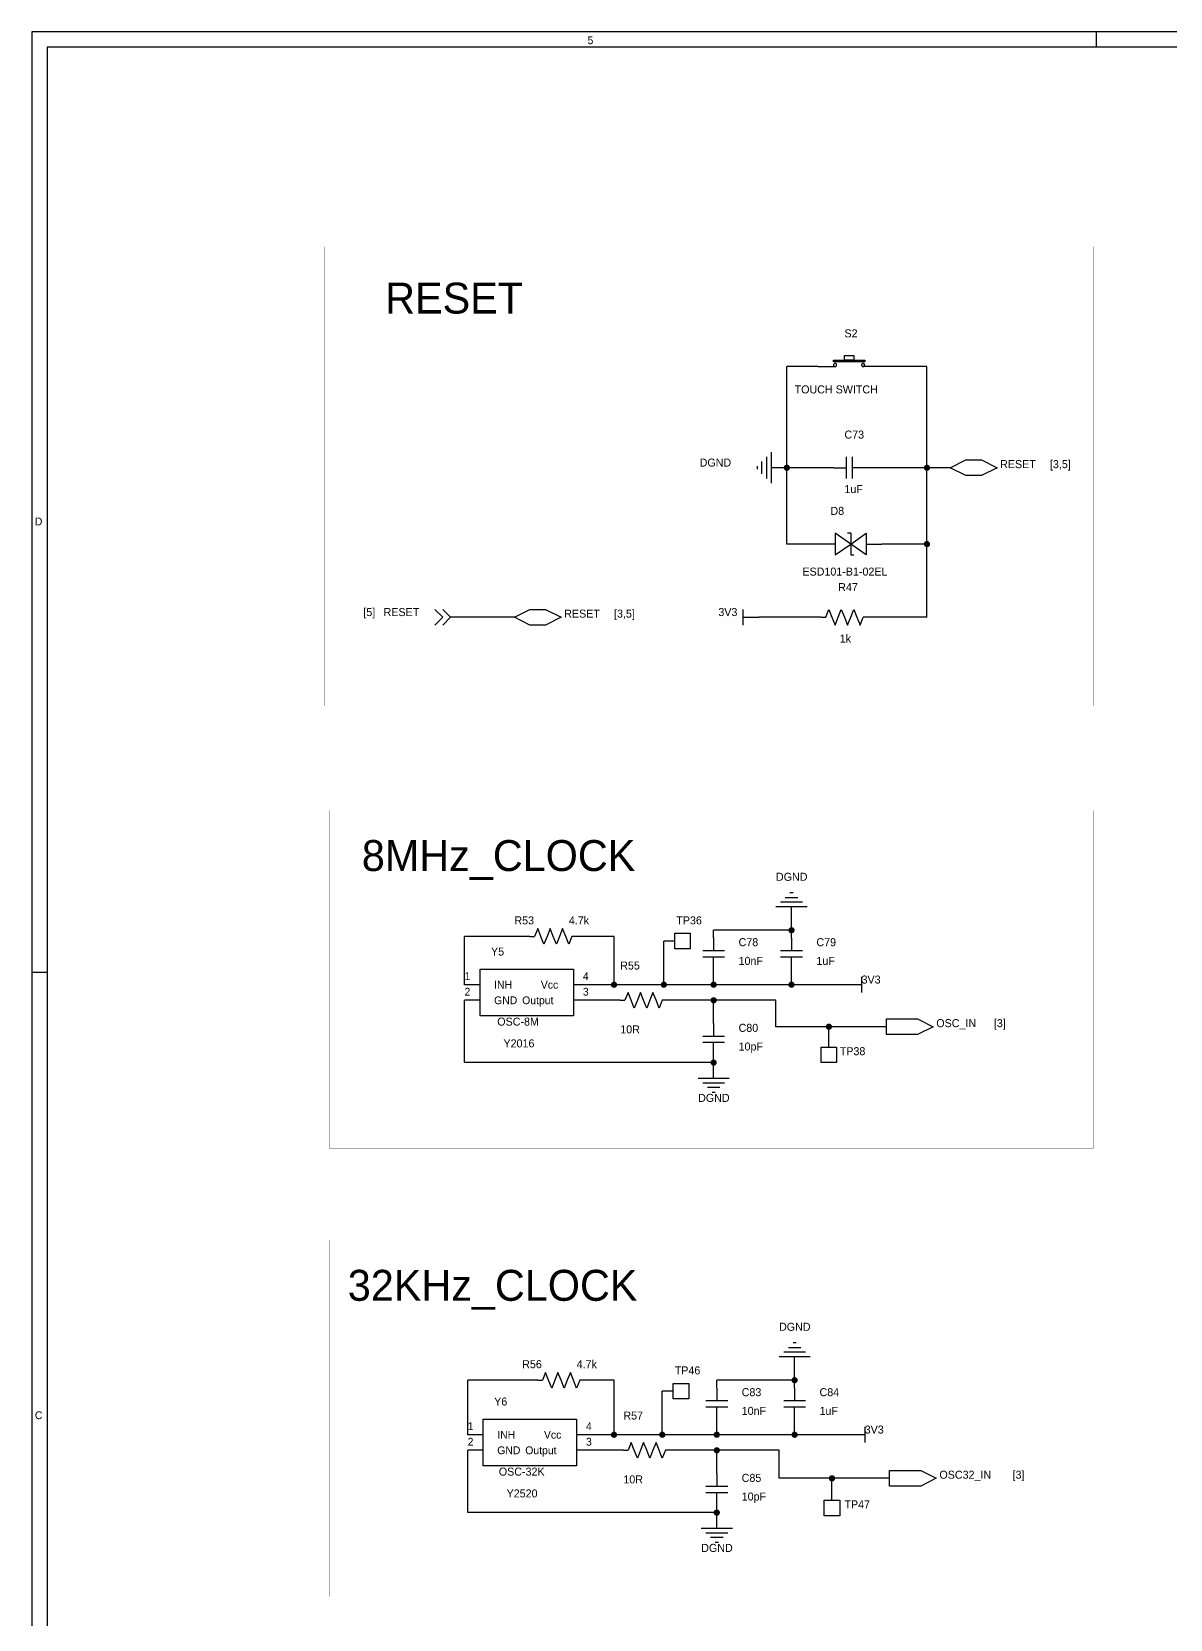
# Model space of a CAD drawing. Extents: x -3 to 838, y 3 to 596.
# Drawn here: x -2.5 to 183.2, y 337.4 to 596.4 of the extents above; entities that cross this region are included whole.
import ezdxf

# ---------------------------------------------------------------- set-up
doc = ezdxf.new("R2010")
doc.units = 0

msp = doc.modelspace()

# ---------------------------------------------------------------- linework, layer by layer
at = {"layer": 'COMMENTS', "const_width": 0.02}
for points in [[(45.212, 561.34), (170.688, 561.34), (170.688, 486.41), (45.212, 486.41)], [(45.974, 469.392), (170.688, 469.392), (170.688, 414.274), (45.974, 414.274)], [(45.974, 399.288), (171.196, 399.288), (171.196, 341.122), (45.974, 341.122)]]:
    msp.add_lwpolyline(points, close=True, dxfattribs=at)
at = {"layer": 'PARTS'}
for p, q in [((125.73, 541.782), (128.27, 541.782)), ((135.89, 541.782), (133.35, 541.782))]:
    msp.add_line(p, q, dxfattribs=at)
for points in [[(128.27, 542.798), (133.35, 542.798), (133.35, 542.544), (128.27, 542.544)], [(130.048, 543.56), (131.572, 543.56), (131.572, 542.798), (130.048, 542.798)], [(128.524, 514.604), (128.524, 511.048), (131.064, 512.826), (133.604, 514.604), (133.604, 511.048), (128.524, 514.604)], [(102.362, 449.326), (104.902, 449.326), (104.902, 446.786), (102.362, 446.786)], [(70.612, 443.484), (85.852, 443.484), (85.852, 435.864), (70.612, 435.864)], [(128.778, 430.784), (128.778, 428.244), (126.238, 428.244), (126.238, 430.784)], [(102.108, 375.92), (104.648, 375.92), (104.648, 373.38), (102.108, 373.38)], [(71.12, 370.078), (86.36, 370.078), (86.36, 362.458), (71.12, 362.458)], [(129.286, 356.87), (129.286, 354.33), (126.746, 354.33), (126.746, 356.87)]]:
    msp.add_lwpolyline(points, close=True, dxfattribs=at)
for points in [[(128.778, 542.036, 0.0985), (128.7587, 542.1332, 0.0985), (128.7036, 542.2156, 0.0985), (128.6212, 542.2707, 0.0985), (128.524, 542.29, 0.0985), (128.4268, 542.2707, 0.0985), (128.3444, 542.2156, 0.0985), (128.2893, 542.1332, 0.0985), (128.27, 542.036, 0.0985), (128.2893, 541.9388, 0.0985), (128.3444, 541.8564, 0.0985), (128.4268, 541.8013, 0.0985), (128.524, 541.782, 0.0985), (128.6212, 541.8013, 0.0985), (128.7036, 541.8564, 0.0985), (128.7587, 541.9388, 0.0985)], [(133.35, 542.036, 0.0985), (133.3307, 542.1332, 0.0985), (133.2756, 542.2156, 0.0985), (133.1932, 542.2707, 0.0985), (133.096, 542.29, 0.0985), (132.9988, 542.2707, 0.0985), (132.9164, 542.2156, 0.0985), (132.8613, 542.1332, 0.0985), (132.842, 542.036, 0.0985), (132.8613, 541.9388, 0.0985), (132.9164, 541.8564, 0.0985), (132.9988, 541.8013, 0.0985), (133.096, 541.782, 0.0985), (133.1932, 541.8013, 0.0985), (133.2756, 541.8564, 0.0985), (133.3307, 541.9388, 0.0985)]]:
    msp.add_lwpolyline(points, format="xyb", close=True, dxfattribs=at)
for points in [[(128.27, 541.782), (128.524, 541.782)], [(133.35, 541.782), (133.096, 541.782)], [(116.586, 524.256), (116.586, 526.288)], [(117.348, 527.05), (117.348, 523.494)], [(118.11, 527.812), (118.11, 522.732)], [(130.302, 527.05), (130.302, 523.494)], [(131.318, 527.05), (131.318, 523.494)], [(147.32, 525.272), (149.86, 526.542)], [(149.86, 526.542), (152.4, 526.542)], [(152.4, 526.542), (154.94, 525.272)], [(115.824, 525.526), (115.824, 525.018)], [(128.27, 525.272), (130.302, 525.272)], [(133.35, 525.272), (131.318, 525.272)], [(149.86, 524.002), (147.32, 525.272)], [(152.4, 524.002), (149.86, 524.002)], [(154.94, 525.272), (152.4, 524.002)], [(128.524, 512.826), (125.984, 512.826)], [(131.064, 514.604), (130.556, 514.604)], [(131.064, 514.604), (131.064, 511.048), (131.572, 511.048)], [(133.604, 512.826), (136.144, 512.826)], [(64.516, 500.888), (63.246, 502.158)], [(64.516, 500.888), (63.246, 499.618)], [(65.786, 500.888), (64.516, 502.158)], [(65.786, 500.888), (64.516, 499.618)], [(76.2, 500.888), (78.74, 502.158)], [(78.74, 499.618), (76.2, 500.888)], [(78.74, 502.158), (81.28, 502.158)], [(81.28, 502.158), (83.82, 500.888)], [(83.82, 500.888), (81.28, 499.618)], [(113.538, 499.618), (113.538, 502.158)], [(113.538, 500.888), (116.078, 500.888)], [(126.238, 500.888), (127, 500.888)], [(127, 500.888), (127.508, 502.158)], [(127.508, 502.158), (128.016, 500.888)], [(128.016, 500.888), (128.524, 499.618)], [(128.524, 499.618), (129.032, 500.888)], [(129.032, 500.888), (129.54, 502.158)], [(129.54, 502.158), (130.048, 500.888)], [(130.048, 500.888), (130.556, 499.618)], [(130.556, 499.618), (131.064, 500.888)], [(131.064, 500.888), (131.572, 502.158)], [(131.572, 502.158), (132.08, 500.888)], [(132.08, 500.888), (132.588, 499.618)], [(132.588, 499.618), (133.096, 500.888)], [(133.858, 500.888), (133.096, 500.888)], [(81.28, 499.618), (78.74, 499.618)], [(121.666, 455.93), (121.158, 455.93)], [(123.952, 453.644), (118.872, 453.644)], [(123.19, 454.406), (119.634, 454.406)], [(120.396, 455.168), (122.428, 455.168)], [(78.74, 448.818), (79.502, 448.818)], [(80.01, 450.088), (79.502, 448.818)], [(80.518, 448.818), (80.01, 450.088)], [(81.026, 447.548), (80.518, 448.818)], [(81.534, 448.818), (81.026, 447.548)], [(82.042, 450.088), (81.534, 448.818)], [(82.55, 448.818), (82.042, 450.088)], [(83.058, 447.548), (82.55, 448.818)], [(83.566, 448.818), (83.058, 447.548)], [(84.074, 450.088), (83.566, 448.818)], [(84.582, 448.818), (84.074, 450.088)], [(85.09, 447.548), (84.582, 448.818)], [(85.598, 448.818), (85.09, 447.548)], [(86.36, 448.818), (85.598, 448.818)], [(108.712, 448.564), (108.712, 446.532)], [(121.412, 448.564), (121.412, 446.532)], [(106.934, 446.532), (110.49, 446.532)], [(106.934, 445.516), (110.49, 445.516)], [(108.712, 443.484), (108.712, 445.516)], [(119.634, 446.532), (123.19, 446.532)], [(119.634, 445.516), (123.19, 445.516)], [(121.412, 443.484), (121.412, 445.516)], [(132.842, 440.944), (130.302, 440.944)], [(132.842, 442.214), (132.842, 439.674)], [(93.472, 438.404), (94.234, 438.404)], [(94.742, 439.674), (94.234, 438.404)], [(95.25, 438.404), (94.742, 439.674)], [(95.758, 437.134), (95.25, 438.404)], [(96.266, 438.404), (95.758, 437.134)], [(96.774, 439.674), (96.266, 438.404)], [(97.282, 438.404), (96.774, 439.674)], [(97.79, 437.134), (97.282, 438.404)], [(98.298, 438.404), (97.79, 437.134)], [(98.806, 439.674), (98.298, 438.404)], [(99.314, 438.404), (98.806, 439.674)], [(99.822, 437.134), (99.314, 438.404)], [(100.33, 438.404), (99.822, 437.134)], [(101.092, 438.404), (100.33, 438.404)], [(136.906, 435.356), (141.986, 435.356)], [(136.906, 432.816), (136.906, 435.356)], [(141.986, 435.356), (144.526, 434.086)], [(106.934, 432.562), (110.49, 432.562)], [(108.712, 434.594), (108.712, 432.562)], [(141.986, 432.816), (136.906, 432.816)], [(144.526, 434.086), (141.986, 432.816)], [(106.934, 431.546), (110.49, 431.546)], [(108.712, 429.514), (108.712, 431.546)], [(106.172, 425.704), (111.252, 425.704)], [(106.934, 424.942), (110.49, 424.942)], [(109.728, 424.18), (107.696, 424.18)], [(108.458, 423.418), (108.966, 423.418)], [(123.698, 381), (120.142, 381)], [(120.904, 381.762), (122.936, 381.762)], [(122.174, 382.524), (121.666, 382.524)], [(124.46, 380.238), (119.38, 380.238)], [(80.01, 376.428), (80.772, 376.428)], [(81.28, 377.698), (80.772, 376.428)], [(81.788, 376.428), (81.28, 377.698)], [(82.296, 375.158), (81.788, 376.428)], [(82.804, 376.428), (82.296, 375.158)], [(83.312, 377.698), (82.804, 376.428)], [(83.82, 376.428), (83.312, 377.698)], [(84.328, 375.158), (83.82, 376.428)], [(84.836, 376.428), (84.328, 375.158)], [(85.344, 377.698), (84.836, 376.428)], [(85.852, 376.428), (85.344, 377.698)], [(86.36, 375.158), (85.852, 376.428)], [(86.868, 376.428), (86.36, 375.158)], [(87.63, 376.428), (86.868, 376.428)], [(107.442, 373.126), (110.998, 373.126)], [(109.22, 375.158), (109.22, 373.126)], [(120.142, 373.126), (123.698, 373.126)], [(121.92, 375.158), (121.92, 373.126)], [(107.442, 372.11), (110.998, 372.11)], [(109.22, 370.078), (109.22, 372.11)], [(120.142, 372.11), (123.698, 372.11)], [(121.92, 370.078), (121.92, 372.11)], [(133.35, 368.808), (133.35, 366.268)], [(95.25, 366.268), (94.742, 364.998)], [(95.758, 364.998), (95.25, 366.268)], [(97.282, 366.268), (96.774, 364.998)], [(97.79, 364.998), (97.282, 366.268)], [(99.314, 366.268), (98.806, 364.998)], [(99.822, 364.998), (99.314, 366.268)], [(133.35, 367.538), (130.81, 367.538)], [(93.98, 364.998), (94.742, 364.998)], [(96.266, 363.728), (95.758, 364.998)], [(96.774, 364.998), (96.266, 363.728)], [(98.298, 363.728), (97.79, 364.998)], [(98.806, 364.998), (98.298, 363.728)], [(100.33, 363.728), (99.822, 364.998)], [(100.838, 364.998), (100.33, 363.728)], [(101.6, 364.998), (100.838, 364.998)], [(109.22, 361.188), (109.22, 359.156)], [(137.414, 361.696), (142.494, 361.696)], [(137.414, 359.156), (137.414, 361.696)], [(142.494, 361.696), (145.034, 360.426)], [(145.034, 360.426), (142.494, 359.156)], [(107.442, 359.156), (110.998, 359.156)], [(107.442, 358.14), (110.998, 358.14)], [(109.22, 356.108), (109.22, 358.14)], [(142.494, 359.156), (137.414, 359.156)], [(106.68, 352.298), (111.76, 352.298)], [(107.442, 351.536), (110.998, 351.536)], [(110.236, 350.774), (108.204, 350.774)], [(108.966, 350.012), (109.474, 350.012)]]:
    msp.add_lwpolyline(points, dxfattribs=at)
at = {"layer": 'TITLE'}
for points in [[(-2.54, 2.54), (838.454, 2.54), (838.454, 596.392), (-2.54, 596.392)], [(0, 5.08), (835.914, 5.08), (835.914, 593.852), (0, 593.852)]]:
    msp.add_lwpolyline(points, close=True, dxfattribs=at)
for points in [[(171.196, 593.852), (171.196, 596.392)], [(-2.54, 442.976), (0, 442.976)]]:
    msp.add_lwpolyline(points, dxfattribs=at)
at = {"layer": 'WIRE'}
for points in [[(120.65, 525.272), (120.65, 541.782)], [(125.73, 541.782), (120.65, 541.782)], [(143.51, 541.782), (135.89, 541.782)], [(143.51, 525.272), (143.51, 541.782)], [(120.65, 525.272), (118.11, 525.272)], [(120.65, 512.826), (120.65, 525.272)], [(128.27, 525.272), (120.65, 525.272)], [(143.51, 525.272), (133.35, 525.272)], [(147.32, 525.272), (143.51, 525.272)], [(143.51, 512.826), (143.51, 525.272)], [(125.984, 512.826), (120.65, 512.826)], [(143.51, 512.826), (136.144, 512.826)], [(143.51, 500.888), (143.51, 512.826)], [(76.2, 500.888), (65.786, 500.888)], [(126.238, 500.888), (116.078, 500.888)], [(143.51, 500.888), (133.858, 500.888)], [(121.412, 449.834), (121.412, 453.644)], [(78.74, 448.818), (68.072, 448.818)], [(68.072, 440.944), (68.072, 448.818)], [(92.456, 448.818), (86.36, 448.818)], [(92.456, 440.944), (92.456, 448.818)], [(102.362, 448.056), (100.584, 448.056)], [(100.584, 440.944), (100.584, 448.056)], [(108.712, 448.564), (108.712, 449.834)], [(121.412, 449.834), (108.712, 449.834)], [(121.412, 448.564), (121.412, 449.834)], [(108.712, 440.944), (108.712, 443.484)], [(121.412, 440.944), (121.412, 443.484)], [(70.612, 440.944), (68.072, 440.944)], [(92.456, 440.944), (85.852, 440.944)], [(100.584, 440.944), (92.456, 440.944)], [(108.712, 440.944), (100.584, 440.944)], [(121.412, 440.944), (108.712, 440.944)], [(130.302, 440.944), (121.412, 440.944)], [(70.612, 438.404), (68.072, 438.404)], [(68.072, 428.244), (68.072, 438.404)], [(93.472, 438.404), (85.852, 438.404)], [(108.712, 438.404), (101.092, 438.404)], [(118.872, 438.404), (108.712, 438.404)], [(108.712, 434.594), (108.712, 438.404)], [(118.872, 434.086), (118.872, 438.404)], [(127.508, 434.086), (118.872, 434.086)], [(127.508, 430.784), (127.508, 434.086)], [(136.906, 434.086), (127.508, 434.086)], [(108.712, 428.244), (68.072, 428.244)], [(108.712, 428.244), (108.712, 429.514)], [(108.712, 425.704), (108.712, 428.244)], [(121.92, 376.428), (121.92, 380.238)], [(80.01, 376.428), (68.58, 376.428)], [(68.58, 367.538), (68.58, 376.428)], [(92.456, 376.428), (87.63, 376.428)], [(92.456, 367.538), (92.456, 376.428)], [(109.22, 375.158), (109.22, 376.428)], [(121.92, 376.428), (109.22, 376.428)], [(121.92, 375.158), (121.92, 376.428)], [(102.108, 374.65), (100.33, 374.65)], [(100.33, 367.538), (100.33, 374.65)], [(109.22, 367.538), (109.22, 370.078)], [(121.92, 367.538), (121.92, 370.078)], [(71.12, 367.538), (68.58, 367.538)], [(92.456, 367.538), (86.36, 367.538)], [(100.33, 367.538), (92.456, 367.538)], [(109.22, 367.538), (100.33, 367.538)], [(121.92, 367.538), (109.22, 367.538)], [(130.81, 367.538), (121.92, 367.538)], [(71.12, 364.998), (68.58, 364.998)], [(68.58, 354.838), (68.58, 364.998)], [(93.98, 364.998), (86.36, 364.998)], [(109.22, 364.998), (101.6, 364.998)], [(119.38, 364.998), (109.22, 364.998)], [(109.22, 361.188), (109.22, 364.998)], [(119.38, 360.426), (119.38, 364.998)], [(128.016, 360.426), (119.38, 360.426)], [(128.016, 356.87), (128.016, 360.426)], [(137.414, 360.426), (128.016, 360.426)], [(109.22, 354.838), (68.58, 354.838)], [(109.22, 354.838), (109.22, 356.108)], [(109.22, 352.298), (109.22, 354.838)]]:
    msp.add_lwpolyline(points, dxfattribs=at)
at = {"layer": 'WIRE', "const_width": 0.508}
for points in [[(120.396, 525.272, 1), (120.904, 525.272, 1)], [(143.256, 525.272, 1), (143.764, 525.272, 1)], [(143.256, 512.826, 1), (143.764, 512.826, 1)], [(121.158, 449.834, 1), (121.666, 449.834, 1)], [(92.202, 440.944, 1), (92.71, 440.944, 1)], [(100.33, 440.944, 1), (100.838, 440.944, 1)], [(108.458, 440.944, 1), (108.966, 440.944, 1)], [(121.158, 440.944, 1), (121.666, 440.944, 1)], [(108.458, 438.404, 1), (108.966, 438.404, 1)], [(127.254, 434.086, 1), (127.762, 434.086, 1)], [(108.458, 428.244, 1), (108.966, 428.244, 1)], [(121.666, 376.428, 1), (122.174, 376.428, 1)], [(92.202, 367.538, 1), (92.71, 367.538, 1)], [(100.076, 367.538, 1), (100.584, 367.538, 1)], [(108.966, 367.538, 1), (109.474, 367.538, 1)], [(121.666, 367.538, 1), (122.174, 367.538, 1)], [(108.966, 364.998, 1), (109.474, 364.998, 1)], [(127.762, 360.426, 1), (128.27, 360.426, 1)], [(108.966, 354.838, 1), (109.474, 354.838, 1)]]:
    msp.add_lwpolyline(points, format="xyb", close=True, dxfattribs=at)

# ---------------------------------------------------------------- texts
at = {"layer": 'COMMENTS'}
for s, p in [('RESET', (55.118, 550.4218)), ('8MHz_CLOCK', (51.308, 459.4898)), ('32KHz_CLOCK', (49.022, 389.3858))]:
    msp.add_text(s, height=5.0462, dxfattribs=at).set_placement(p)
at = {"layer": 'PARTS'}
for s, p in [('1', (68.072, 441.706)), ('4', (87.376, 441.706)), ('2', (68.072, 439.166)), ('INH', (72.898, 440.309)), ('Vcc', (80.518, 440.309)), ('3', (87.376, 439.166)), ('GND', (72.898, 437.769)), ('Output', (77.47, 437.769)), ('1', (68.58, 368.3)), ('INH', (73.406, 366.903)), ('Vcc', (81.026, 366.903)), ('4', (87.884, 368.3)), ('2', (68.58, 365.76)), ('GND', (73.406, 364.363)), ('Output', (77.978, 364.363)), ('3', (87.884, 365.76))]:
    msp.add_text(s, height=1.27, dxfattribs=at).set_placement(p)
at = {"layer": 'PARTTEXT'}
for s, p in [('S2', (130.048, 546.5423)), ('TOUCH SWITCH', (121.92, 537.3983)), ('C73', (130.048, 530.0323)), ('DGND', (106.426, 525.4603)), ('RESET', (155.448, 525.2063)), ('[3,5]', (163.576, 525.2063)), ('1uF', (130.048, 521.1423)), ('D8', (127.762, 517.5863)), ('ESD101-B1-02EL', (123.19, 507.6803)), ('R47', (129.032, 505.1403)), ('[5]', (51.562, 501.0763)), ('RESET', (54.864, 501.0763)), ('3V3', (109.474, 501.0763)), ('RESET', (84.328, 500.8223)), ('[3,5]', (92.456, 500.8223)), ('1k', (129.286, 496.7583)), ('DGND', (118.872, 457.8963)), ('R53', (76.2, 450.7843)), ('4.7k', (85.09, 450.7843)), ('TP36', (102.616, 450.7843)), ('C78', (112.776, 447.2283)), ('C79', (125.476, 447.2283)), ('Y5', (72.39, 445.7043)), ('10nF', (112.776, 444.1803)), ('1uF', (125.476, 444.1803)), ('R55', (93.472, 443.4183)), ('3V3', (132.842, 441.1323)), ('OSC-8M', (73.406, 434.2743)), ('OSC_IN', (145.034, 434.0203)), ('[3]', (154.432, 434.0203)), ('10R', (93.472, 433.0043)), ('C80', (112.776, 433.2583)), ('Y2016', (74.422, 430.7183)), ('10pF', (112.776, 430.2103)), ('TP38', (129.286, 429.4483)), ('DGND', (106.172, 421.8283)), ('DGND', (119.38, 384.4903)), ('R56', (77.47, 378.3943)), ('4.7k', (86.36, 378.3943)), ('TP46', (102.362, 377.3783)), ('Y6', (72.898, 372.2983)), ('C83', (113.284, 373.8223)), ('C84', (125.984, 373.8223)), ('R57', (93.98, 370.0123)), ('10nF', (113.284, 370.7743)), ('1uF', (125.984, 370.7743)), ('3V3', (133.35, 367.7263)), ('OSC-32K', (73.66, 360.8683)), ('10R', (93.98, 359.5983)), ('C85', (113.284, 359.8523)), ('OSC32_IN', (145.542, 360.3603)), ('[3]', (157.48, 360.3603)), ('Y2520', (74.93, 357.3123)), ('10pF', (113.284, 356.8043)), ('TP47', (130.048, 355.5343)), ('DGND', (106.68, 348.4223))]:
    msp.add_text(s, height=1.3057, dxfattribs=at).set_placement(p)
at = {"layer": 'TITLE'}
for s, p in [('5', (88.138, 594.36)), ('D', (-2.032, 515.874)), ('C', (-2.032, 370.078))]:
    msp.add_text(s, height=1.27, dxfattribs=at).set_placement(p)

doc.saveas('drawing.dxf')
